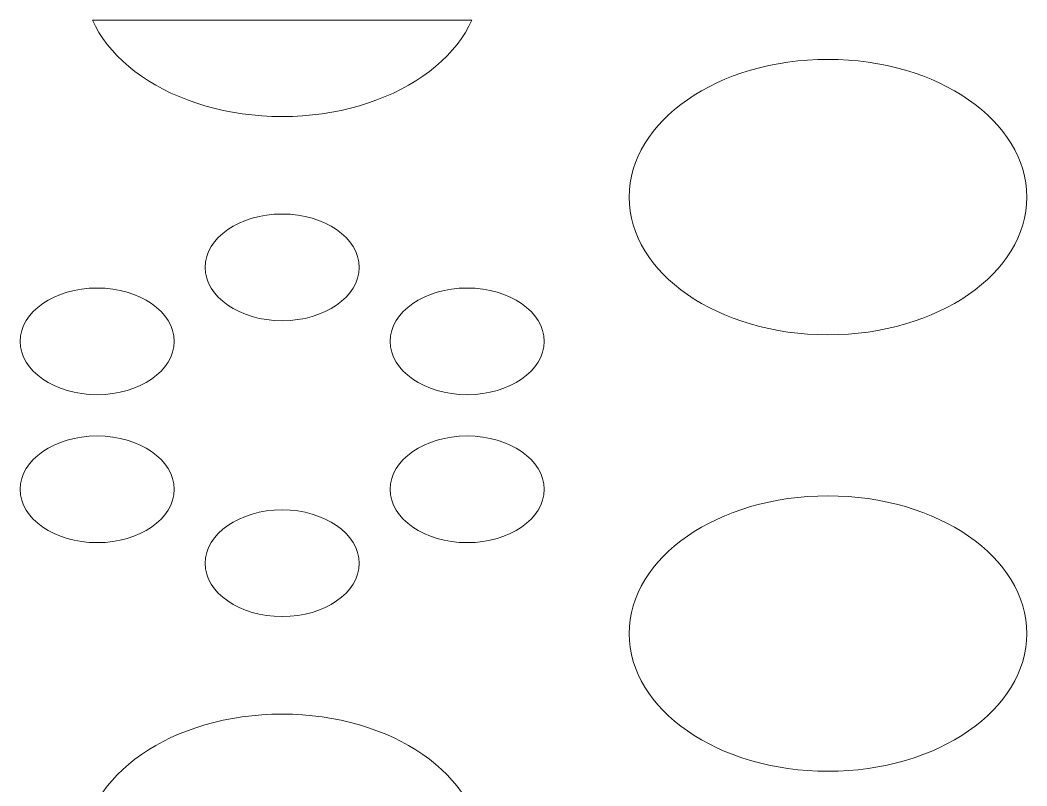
# Model space of a CAD drawing. Header units: millimetres. Extents: x -1200 to 1200, y -590 to 590.
# Drawn here: x 2.7 to 472.4, y 232.9 to 590 of the extents above; entities that cross this region are included whole.
import ezdxf

# ---------------------------------------------------------------- set-up
doc = ezdxf.new("R2010")
doc.units = ezdxf.units.MM
doc.header["$MEASUREMENT"] = 0
doc.layers.add('Layer 1', color=7, linetype='Continuous')

msp = doc.modelspace()

# ---------------------------------------------------------------- linework, layer by layer
at = {"layer": 'Layer 1', "color": 250, "lineweight": 20}
for points, knots in [([(36.4669, 589.9734), (36.4669, 589.9734), (213.5084, 589.9734), (213.5084, 589.9734), (213.5084, 589.9734), (212.1293, 587.1602), (212.1293, 587.1602), (212.1293, 587.1602), (210.4822, 584.249), (210.4822, 584.249), (210.4822, 584.249), (208.6052, 581.3996), (208.6052, 581.3996), (208.6052, 581.3996), (206.5827, 578.638), (206.5827, 578.638), (206.5827, 578.638), (204.338, 575.9385), (204.338, 575.9385), (204.338, 575.9385), (201.9171, 573.3369), (201.9171, 573.3369), (201.9171, 573.3369), (199.3352, 570.8127), (199.3352, 570.8127), (199.3352, 570.8127), (196.5849, 568.3918), (196.5849, 568.3918), (196.5849, 568.3918), (193.6583, 566.0587), (193.6583, 566.0587), (193.6583, 566.0587), (190.5862, 563.8288), (190.5862, 563.8288), (190.5862, 563.8288), (187.3609, 561.6918), (187.3609, 561.6918), (187.3609, 561.6918), (183.9823, 559.6788), (183.9823, 559.6788), (183.9823, 559.6788), (180.4888, 557.7637), (180.4888, 557.7637), (180.4888, 557.7637), (176.8497, 555.9778), (176.8497, 555.9778), (176.8497, 555.9778), (173.0805, 554.3053), (173.0805, 554.3053), (173.0805, 554.3053), (169.204, 552.7619), (169.204, 552.7619), (169.204, 552.7619), (165.1895, 551.3373), (165.1895, 551.3373), (165.1895, 551.3373), (161.0908, 550.0623), (161.0908, 550.0623), (161.0908, 550.0623), (156.8848, 548.9061), (156.8848, 548.9061), (156.8848, 548.9061), (152.5869, 547.8995), (152.5869, 547.8995), (152.5869, 547.8995), (148.1818, 547.0323), (148.1818, 547.0323), (148.1818, 547.0323), (143.6923, 546.3148), (143.6923, 546.3148), (143.6923, 546.3148), (139.1339, 545.747), (139.1339, 545.747), (139.1339, 545.747), (134.4836, 545.3341), (134.4836, 545.3341), (134.4836, 545.3341), (129.7643, 545.0863), (129.7643, 545.0863), (129.7643, 545.0863), (124.9838, 545.0037), (124.9838, 545.0037), (124.9838, 545.0037), (120.1956, 545.0863), (120.1956, 545.0863), (120.1956, 545.0863), (115.4917, 545.3341), (115.4917, 545.3341), (115.4917, 545.3341), (110.8413, 545.747), (110.8413, 545.747), (110.8413, 545.747), (106.2676, 546.3148), (106.2676, 546.3148), (106.2676, 546.3148), (101.7935, 547.0323), (101.7935, 547.0323), (101.7935, 547.0323), (97.396, 547.8995), (97.396, 547.8995), (97.396, 547.8995), (93.0981, 548.9061), (93.0981, 548.9061), (93.0981, 548.9061), (88.8845, 550.0623), (88.8845, 550.0623), (88.8845, 550.0623), (84.7781, 551.3373), (84.7781, 551.3373), (84.7781, 551.3373), (80.7637, 552.7619), (80.7637, 552.7619), (80.7637, 552.7619), (76.9024, 554.3053), (76.9024, 554.3053), (76.9024, 554.3053), (73.1178, 555.9778), (73.1178, 555.9778), (73.1178, 555.9778), (69.4864, 557.7637), (69.4864, 557.7637), (69.4864, 557.7637), (65.9853, 559.6788), (65.9853, 559.6788), (65.9853, 559.6788), (62.6068, 561.6918), (62.6068, 561.6918), (62.6068, 561.6918), (59.3891, 563.8288), (59.3891, 563.8288), (59.3891, 563.8288), (56.3093, 566.0587), (56.3093, 566.0587), (56.3093, 566.0587), (53.3904, 568.3918), (53.3904, 568.3918), (53.3904, 568.3918), (50.64, 570.8127), (50.64, 570.8127), (50.64, 570.8127), (48.0506, 573.3369), (48.0506, 573.3369), (48.0506, 573.3369), (45.6296, 575.9385), (45.6296, 575.9385), (45.6296, 575.9385), (43.4002, 578.638), (43.4002, 578.638), (43.4002, 578.638), (41.3547, 581.3996), (41.3547, 581.3996), (41.3547, 581.3996), (39.5007, 584.249), (39.5007, 584.249), (39.5007, 584.249), (37.8306, 587.1602), (37.8306, 587.1602), (37.8306, 587.1602), (36.4669, 589.9734), (36.4669, 589.9734)], [0, 0, 0, 0, 0.01886792, 0.01886792, 0.01886792, 0.03773585, 0.03773585, 0.03773585, 0.05660377, 0.05660377, 0.05660377, 0.0754717, 0.0754717, 0.0754717, 0.09433962, 0.09433962, 0.09433962, 0.11320755, 0.11320755, 0.11320755, 0.13207547, 0.13207547, 0.13207547, 0.1509434, 0.1509434, 0.1509434, 0.16981132, 0.16981132, 0.16981132, 0.18867925, 0.18867925, 0.18867925, 0.20754717, 0.20754717, 0.20754717, 0.22641509, 0.22641509, 0.22641509, 0.24528302, 0.24528302, 0.24528302, 0.26415094, 0.26415094, 0.26415094, 0.28301887, 0.28301887, 0.28301887, 0.30188679, 0.30188679, 0.30188679, 0.32075472, 0.32075472, 0.32075472, 0.33962264, 0.33962264, 0.33962264, 0.35849057, 0.35849057, 0.35849057, 0.37735849, 0.37735849, 0.37735849, 0.39622642, 0.39622642, 0.39622642, 0.41509434, 0.41509434, 0.41509434, 0.43396226, 0.43396226, 0.43396226, 0.45283019, 0.45283019, 0.45283019, 0.47169811, 0.47169811, 0.47169811, 0.49056604, 0.49056604, 0.49056604, 0.50943396, 0.50943396, 0.50943396, 0.52830189, 0.52830189, 0.52830189, 0.54716981, 0.54716981, 0.54716981, 0.56603774, 0.56603774, 0.56603774, 0.58490566, 0.58490566, 0.58490566, 0.60377358, 0.60377358, 0.60377358, 0.62264151, 0.62264151, 0.62264151, 0.64150943, 0.64150943, 0.64150943, 0.66037736, 0.66037736, 0.66037736, 0.67924528, 0.67924528, 0.67924528, 0.69811321, 0.69811321, 0.69811321, 0.71698113, 0.71698113, 0.71698113, 0.73584906, 0.73584906, 0.73584906, 0.75471698, 0.75471698, 0.75471698, 0.77358491, 0.77358491, 0.77358491, 0.79245283, 0.79245283, 0.79245283, 0.81132075, 0.81132075, 0.81132075, 0.83018868, 0.83018868, 0.83018868, 0.8490566, 0.8490566, 0.8490566, 0.86792453, 0.86792453, 0.86792453, 0.88679245, 0.88679245, 0.88679245, 0.90566038, 0.90566038, 0.90566038, 0.9245283, 0.9245283, 0.9245283, 0.94339623, 0.94339623, 0.94339623, 0.96226415, 0.96226415, 0.96226415, 0.98113208, 0.98113208, 0.98113208, 1, 1, 1, 1]), ([(286.8485, 507.4567), (286.8485, 507.4567), (286.9788, 510.7758), (286.9788, 510.7758), (286.9788, 510.7758), (287.3236, 514.0328), (287.3236, 514.0328), (287.3236, 514.0328), (287.9134, 517.2539), (287.9134, 517.2539), (287.9134, 517.2539), (288.7331, 520.4077), (288.7331, 520.4077), (288.7331, 520.4077), (289.775, 523.5203), (289.775, 523.5203), (289.775, 523.5203), (291.0162, 526.5605), (291.0162, 526.5605), (291.0162, 526.5605), (292.4795, 529.5441), (292.4795, 529.5441), (292.4795, 529.5441), (294.1342, 532.4554), (294.1342, 532.4554), (294.1342, 532.4554), (295.996, 535.2943), (295.996, 535.2943), (295.996, 535.2943), (298.0491, 538.0663), (298.0491, 538.0663), (298.0491, 538.0663), (300.2785, 540.7555), (300.2785, 540.7555), (300.2785, 540.7555), (302.6841, 543.3623), (302.6841, 543.3623), (302.6841, 543.3623), (305.2812, 545.8864), (305.2812, 545.8864), (305.2812, 545.8864), (308.0392, 548.3124), (308.0392, 548.3124), (308.0392, 548.3124), (310.9581, 550.6456), (310.9581, 550.6456), (310.9581, 550.6456), (314.0226, 552.8755), (314.0226, 552.8755), (314.0226, 552.8755), (317.2403, 555.0021), (317.2403, 555.0021), (317.2403, 555.0021), (320.6189, 557.0204), (320.6189, 557.0204), (320.6189, 557.0204), (324.1353, 558.9303), (324.1353, 558.9303), (324.1353, 558.9303), (327.7667, 560.7266), (327.7667, 560.7266), (327.7667, 560.7266), (331.536, 562.3938), (331.536, 562.3938), (331.536, 562.3938), (335.4202, 563.9372), (335.4202, 563.9372), (335.4202, 563.9372), (339.4116, 565.3567), (339.4116, 565.3567), (339.4116, 565.3567), (343.5257, 566.642), (343.5257, 566.642), (343.5257, 566.642), (347.7164, 567.7828), (347.7164, 567.7828), (347.7164, 567.7828), (352.0296, 568.8048), (352.0296, 568.8048), (352.0296, 568.8048), (356.427, 569.672), (356.427, 569.672), (356.427, 569.672), (360.9165, 570.3843), (360.9165, 570.3843), (360.9165, 570.3843), (365.4902, 570.947), (365.4902, 570.947), (365.4902, 570.947), (370.1099, 571.3496), (370.1099, 571.3496), (370.1099, 571.3496), (374.8521, 571.5974), (374.8521, 571.5974), (374.8521, 571.5974), (379.6174, 571.68), (379.6174, 571.68), (379.6174, 571.68), (384.4133, 571.5974), (384.4133, 571.5974), (384.4133, 571.5974), (389.1249, 571.3496), (389.1249, 571.3496), (389.1249, 571.3496), (393.7675, 570.947), (393.7675, 570.947), (393.7675, 570.947), (398.3335, 570.3843), (398.3335, 570.3843), (398.3335, 570.3843), (402.8306, 569.672), (402.8306, 569.672), (402.8306, 569.672), (407.2052, 568.8048), (407.2052, 568.8048), (407.2052, 568.8048), (411.526, 567.7828), (411.526, 567.7828), (411.526, 567.7828), (415.7243, 566.642), (415.7243, 566.642), (415.7243, 566.642), (419.8384, 565.3567), (419.8384, 565.3567), (419.8384, 565.3567), (423.8299, 563.9372), (423.8299, 563.9372), (423.8299, 563.9372), (427.7294, 562.3938), (427.7294, 562.3938), (427.7294, 562.3938), (431.4833, 560.7266), (431.4833, 560.7266), (431.4833, 560.7266), (435.1224, 558.9303), (435.1224, 558.9303), (435.1224, 558.9303), (438.6312, 557.0204), (438.6312, 557.0204), (438.6312, 557.0204), (441.9944, 555.0021), (441.9944, 555.0021), (441.9944, 555.0021), (445.2275, 552.8755), (445.2275, 552.8755), (445.2275, 552.8755), (448.3073, 550.6456), (448.3073, 550.6456), (448.3073, 550.6456), (451.2184, 548.3124), (451.2184, 548.3124), (451.2184, 548.3124), (453.9764, 545.8864), (453.9764, 545.8864), (453.9764, 545.8864), (456.566, 543.3623), (456.566, 543.3623), (456.566, 543.3623), (458.9716, 540.7555), (458.9716, 540.7555), (458.9716, 540.7555), (461.201, 538.0663), (461.201, 538.0663), (461.201, 538.0663), (463.2541, 535.2943), (463.2541, 535.2943), (463.2541, 535.2943), (465.1234, 532.4554), (465.1234, 532.4554), (465.1234, 532.4554), (466.7782, 529.5441), (466.7782, 529.5441), (466.7782, 529.5441), (468.2338, 526.5605), (468.2338, 526.5605), (468.2338, 526.5605), (469.4826, 523.5203), (469.4826, 523.5203), (469.4826, 523.5203), (470.5246, 520.4077), (470.5246, 520.4077), (470.5246, 520.4077), (471.3366, 517.2539), (471.3366, 517.2539), (471.3366, 517.2539), (471.9112, 514.0328), (471.9112, 514.0328), (471.9112, 514.0328), (472.2866, 510.7758), (472.2866, 510.7758), (472.2866, 510.7758), (472.4092, 507.4567), (472.4092, 507.4567), (472.4092, 507.4567), (472.2866, 504.148), (472.2866, 504.148), (472.2866, 504.148), (471.9112, 500.8858), (471.9112, 500.8858), (471.9112, 500.8858), (471.3366, 497.6699), (471.3366, 497.6699), (471.3366, 497.6699), (470.5246, 494.5057), (470.5246, 494.5057), (470.5246, 494.5057), (469.4826, 491.4035), (469.4826, 491.4035), (469.4826, 491.4035), (468.2338, 488.3632), (468.2338, 488.3632), (468.2338, 488.3632), (466.7782, 485.3797), (466.7782, 485.3797), (466.7782, 485.3797), (465.1234, 482.4684), (465.1234, 482.4684), (465.1234, 482.4684), (463.2541, 479.6242), (463.2541, 479.6242), (463.2541, 479.6242), (461.201, 476.8523), (461.201, 476.8523), (461.201, 476.8523), (458.9716, 474.1631), (458.9716, 474.1631), (458.9716, 474.1631), (456.566, 471.5615), (456.566, 471.5615), (456.566, 471.5615), (453.9764, 469.0374), (453.9764, 469.0374), (453.9764, 469.0374), (451.2184, 466.6165), (451.2184, 466.6165), (451.2184, 466.6165), (448.3073, 464.2782), (448.3073, 464.2782), (448.3073, 464.2782), (445.2275, 462.0483), (445.2275, 462.0483), (445.2275, 462.0483), (441.9944, 459.9216), (441.9944, 459.9216), (441.9944, 459.9216), (438.6312, 457.893), (438.6312, 457.893), (438.6312, 457.893), (435.1224, 455.9883), (435.1224, 455.9883), (435.1224, 455.9883), (431.4833, 454.1972), (431.4833, 454.1972), (431.4833, 454.1972), (427.7294, 452.5248), (427.7294, 452.5248), (427.7294, 452.5248), (423.8299, 450.9762), (423.8299, 450.9762), (423.8299, 450.9762), (419.8384, 449.5567), (419.8384, 449.5567), (419.8384, 449.5567), (415.7243, 448.2766), (415.7243, 448.2766), (415.7243, 448.2766), (411.526, 447.1306), (411.526, 447.1306), (411.526, 447.1306), (407.2052, 446.1189), (407.2052, 446.1189), (407.2052, 446.1189), (402.8306, 445.2569), (402.8306, 445.2569), (402.8306, 445.2569), (398.3335, 444.5394), (398.3335, 444.5394), (398.3335, 444.5394), (393.7675, 443.9768), (393.7675, 443.9768), (393.7675, 443.9768), (389.1249, 443.5638), (389.1249, 443.5638), (389.1249, 443.5638), (384.4133, 443.3161), (384.4133, 443.3161), (384.4133, 443.3161), (379.6174, 443.2335), (379.6174, 443.2335), (379.6174, 443.2335), (374.8521, 443.3161), (374.8521, 443.3161), (374.8521, 443.3161), (370.1099, 443.5638), (370.1099, 443.5638), (370.1099, 443.5638), (365.4902, 443.9768), (365.4902, 443.9768), (365.4902, 443.9768), (360.9165, 444.5394), (360.9165, 444.5394), (360.9165, 444.5394), (356.427, 445.2569), (356.427, 445.2569), (356.427, 445.2569), (352.0296, 446.1189), (352.0296, 446.1189), (352.0296, 446.1189), (347.7164, 447.1306), (347.7164, 447.1306), (347.7164, 447.1306), (343.5257, 448.2766), (343.5257, 448.2766), (343.5257, 448.2766), (339.4116, 449.5567), (339.4116, 449.5567), (339.4116, 449.5567), (335.4202, 450.9762), (335.4202, 450.9762), (335.4202, 450.9762), (331.536, 452.5248), (331.536, 452.5248), (331.536, 452.5248), (327.7667, 454.1972), (327.7667, 454.1972), (327.7667, 454.1972), (324.1353, 455.9883), (324.1353, 455.9883), (324.1353, 455.9883), (320.6189, 457.893), (320.6189, 457.893), (320.6189, 457.893), (317.2403, 459.9216), (317.2403, 459.9216), (317.2403, 459.9216), (314.0226, 462.0483), (314.0226, 462.0483), (314.0226, 462.0483), (310.9581, 464.2782), (310.9581, 464.2782), (310.9581, 464.2782), (308.0392, 466.6165), (308.0392, 466.6165), (308.0392, 466.6165), (305.2812, 469.0374), (305.2812, 469.0374), (305.2812, 469.0374), (302.6841, 471.5615), (302.6841, 471.5615), (302.6841, 471.5615), (300.2785, 474.1631), (300.2785, 474.1631), (300.2785, 474.1631), (298.0491, 476.8523), (298.0491, 476.8523), (298.0491, 476.8523), (295.996, 479.6242), (295.996, 479.6242), (295.996, 479.6242), (294.1342, 482.4684), (294.1342, 482.4684), (294.1342, 482.4684), (292.4795, 485.3797), (292.4795, 485.3797), (292.4795, 485.3797), (291.0162, 488.3581), (291.0162, 488.3581), (291.0162, 488.3581), (289.775, 491.4035), (289.775, 491.4035), (289.775, 491.4035), (288.7331, 494.5057), (288.7331, 494.5057), (288.7331, 494.5057), (287.9134, 497.6699), (287.9134, 497.6699), (287.9134, 497.6699), (287.3236, 500.8858), (287.3236, 500.8858), (287.3236, 500.8858), (286.9788, 504.148), (286.9788, 504.148), (286.9788, 504.148), (286.8485, 507.4567), (286.8485, 507.4567)], [0, 0, 0, 0, 0.0078125, 0.0078125, 0.0078125, 0.015625, 0.015625, 0.015625, 0.0234375, 0.0234375, 0.0234375, 0.03125, 0.03125, 0.03125, 0.0390625, 0.0390625, 0.0390625, 0.046875, 0.046875, 0.046875, 0.0546875, 0.0546875, 0.0546875, 0.0625, 0.0625, 0.0625, 0.0703125, 0.0703125, 0.0703125, 0.078125, 0.078125, 0.078125, 0.0859375, 0.0859375, 0.0859375, 0.09375, 0.09375, 0.09375, 0.1015625, 0.1015625, 0.1015625, 0.109375, 0.109375, 0.109375, 0.1171875, 0.1171875, 0.1171875, 0.125, 0.125, 0.125, 0.1328125, 0.1328125, 0.1328125, 0.140625, 0.140625, 0.140625, 0.1484375, 0.1484375, 0.1484375, 0.15625, 0.15625, 0.15625, 0.1640625, 0.1640625, 0.1640625, 0.171875, 0.171875, 0.171875, 0.1796875, 0.1796875, 0.1796875, 0.1875, 0.1875, 0.1875, 0.1953125, 0.1953125, 0.1953125, 0.203125, 0.203125, 0.203125, 0.2109375, 0.2109375, 0.2109375, 0.21875, 0.21875, 0.21875, 0.2265625, 0.2265625, 0.2265625, 0.234375, 0.234375, 0.234375, 0.2421875, 0.2421875, 0.2421875, 0.25, 0.25, 0.25, 0.2578125, 0.2578125, 0.2578125, 0.265625, 0.265625, 0.265625, 0.2734375, 0.2734375, 0.2734375, 0.28125, 0.28125, 0.28125, 0.2890625, 0.2890625, 0.2890625, 0.296875, 0.296875, 0.296875, 0.3046875, 0.3046875, 0.3046875, 0.3125, 0.3125, 0.3125, 0.3203125, 0.3203125, 0.3203125, 0.328125, 0.328125, 0.328125, 0.3359375, 0.3359375, 0.3359375, 0.34375, 0.34375, 0.34375, 0.3515625, 0.3515625, 0.3515625, 0.359375, 0.359375, 0.359375, 0.3671875, 0.3671875, 0.3671875, 0.375, 0.375, 0.375, 0.3828125, 0.3828125, 0.3828125, 0.390625, 0.390625, 0.390625, 0.3984375, 0.3984375, 0.3984375, 0.40625, 0.40625, 0.40625, 0.4140625, 0.4140625, 0.4140625, 0.421875, 0.421875, 0.421875, 0.4296875, 0.4296875, 0.4296875, 0.4375, 0.4375, 0.4375, 0.4453125, 0.4453125, 0.4453125, 0.453125, 0.453125, 0.453125, 0.4609375, 0.4609375, 0.4609375, 0.46875, 0.46875, 0.46875, 0.4765625, 0.4765625, 0.4765625, 0.484375, 0.484375, 0.484375, 0.4921875, 0.4921875, 0.4921875, 0.5, 0.5, 0.5, 0.5078125, 0.5078125, 0.5078125, 0.515625, 0.515625, 0.515625, 0.5234375, 0.5234375, 0.5234375, 0.53125, 0.53125, 0.53125, 0.5390625, 0.5390625, 0.5390625, 0.546875, 0.546875, 0.546875, 0.5546875, 0.5546875, 0.5546875, 0.5625, 0.5625, 0.5625, 0.5703125, 0.5703125, 0.5703125, 0.578125, 0.578125, 0.578125, 0.5859375, 0.5859375, 0.5859375, 0.59375, 0.59375, 0.59375, 0.6015625, 0.6015625, 0.6015625, 0.609375, 0.609375, 0.609375, 0.6171875, 0.6171875, 0.6171875, 0.625, 0.625, 0.625, 0.6328125, 0.6328125, 0.6328125, 0.640625, 0.640625, 0.640625, 0.6484375, 0.6484375, 0.6484375, 0.65625, 0.65625, 0.65625, 0.6640625, 0.6640625, 0.6640625, 0.671875, 0.671875, 0.671875, 0.6796875, 0.6796875, 0.6796875, 0.6875, 0.6875, 0.6875, 0.6953125, 0.6953125, 0.6953125, 0.703125, 0.703125, 0.703125, 0.7109375, 0.7109375, 0.7109375, 0.71875, 0.71875, 0.71875, 0.7265625, 0.7265625, 0.7265625, 0.734375, 0.734375, 0.734375, 0.7421875, 0.7421875, 0.7421875, 0.75, 0.75, 0.75, 0.7578125, 0.7578125, 0.7578125, 0.765625, 0.765625, 0.765625, 0.7734375, 0.7734375, 0.7734375, 0.78125, 0.78125, 0.78125, 0.7890625, 0.7890625, 0.7890625, 0.796875, 0.796875, 0.796875, 0.8046875, 0.8046875, 0.8046875, 0.8125, 0.8125, 0.8125, 0.8203125, 0.8203125, 0.8203125, 0.828125, 0.828125, 0.828125, 0.8359375, 0.8359375, 0.8359375, 0.84375, 0.84375, 0.84375, 0.8515625, 0.8515625, 0.8515625, 0.859375, 0.859375, 0.859375, 0.8671875, 0.8671875, 0.8671875, 0.875, 0.875, 0.875, 0.8828125, 0.8828125, 0.8828125, 0.890625, 0.890625, 0.890625, 0.8984375, 0.8984375, 0.8984375, 0.90625, 0.90625, 0.90625, 0.9140625, 0.9140625, 0.9140625, 0.921875, 0.921875, 0.921875, 0.9296875, 0.9296875, 0.9296875, 0.9375, 0.9375, 0.9375, 0.9453125, 0.9453125, 0.9453125, 0.953125, 0.953125, 0.953125, 0.9609375, 0.9609375, 0.9609375, 0.96875, 0.96875, 0.96875, 0.9765625, 0.9765625, 0.9765625, 0.984375, 0.984375, 0.984375, 0.9921875, 0.9921875, 0.9921875, 1, 1, 1, 1]), ([(89.053, 474.6741), (89.053, 488.4148), (105.1338, 499.554), (124.9838, 499.554), (144.8262, 499.554), (160.9222, 488.4148), (160.9222, 474.6741), (160.9222, 460.9385), (144.8262, 449.7889), (124.9838, 449.7889), (105.1338, 449.7889), (89.053, 460.9385), (89.053, 474.6741)], [0, 0, 0, 0, 0.25, 0.25, 0.25, 0.5, 0.5, 0.5, 0.75, 0.75, 0.75, 1, 1, 1, 1]), ([(2.7425, 440.1777), (2.7425, 453.9132), (18.8387, 465.0576), (38.6809, 465.0576), (58.5157, 465.0576), (74.6117, 453.9132), (74.6117, 440.1777), (74.6117, 426.4421), (58.5157, 415.2977), (38.6809, 415.2977), (18.8387, 415.2977), (2.7425, 426.4421), (2.7425, 440.1777)], [0, 0, 0, 0, 0.25, 0.25, 0.25, 0.5, 0.5, 0.5, 0.75, 0.75, 0.75, 1, 1, 1, 1]), ([(175.3559, 440.1777), (175.3559, 453.9132), (191.4443, 465.0576), (211.2943, 465.0576), (231.1367, 465.0576), (247.2327, 453.9132), (247.2327, 440.1777), (247.2327, 426.4421), (231.1367, 415.2977), (211.2943, 415.2977), (191.4443, 415.2977), (175.3559, 426.4421), (175.3559, 440.1777)], [0, 0, 0, 0, 0.25, 0.25, 0.25, 0.5, 0.5, 0.5, 0.75, 0.75, 0.75, 1, 1, 1, 1]), ([(2.7425, 371.1798), (2.7425, 384.9257), (18.8387, 396.0649), (38.6809, 396.0649), (58.5157, 396.0649), (74.6117, 384.9257), (74.6117, 371.1798), (74.6117, 357.4545), (58.5157, 346.3102), (38.6809, 346.3102), (18.8387, 346.3102), (2.7425, 357.4545), (2.7425, 371.1798)], [0, 0, 0, 0, 0.25, 0.25, 0.25, 0.5, 0.5, 0.5, 0.75, 0.75, 0.75, 1, 1, 1, 1]), ([(175.3559, 371.1798), (175.3559, 384.9257), (191.4443, 396.0649), (211.2943, 396.0649), (231.1367, 396.0649), (247.2327, 384.9257), (247.2327, 371.1798), (247.2327, 357.4545), (231.1367, 346.3102), (211.2943, 346.3102), (191.4443, 346.3102), (175.3559, 357.4545), (175.3559, 371.1798)], [0, 0, 0, 0, 0.25, 0.25, 0.25, 0.5, 0.5, 0.5, 0.75, 0.75, 0.75, 1, 1, 1, 1]), ([(286.8485, 303.9059), (286.8485, 303.9059), (286.9788, 307.2147), (286.9788, 307.2147), (286.9788, 307.2147), (287.3236, 310.4821), (287.3236, 310.4821), (287.3236, 310.4821), (287.9134, 313.6979), (287.9134, 313.6979), (287.9134, 313.6979), (288.7331, 316.862), (288.7331, 316.862), (288.7331, 316.862), (289.775, 319.9643), (289.775, 319.9643), (289.775, 319.9643), (291.0162, 323.0098), (291.0162, 323.0098), (291.0162, 323.0098), (292.4795, 325.983), (292.4795, 325.983), (292.4795, 325.983), (294.1342, 328.8994), (294.1342, 328.8994), (294.1342, 328.8994), (295.996, 331.7435), (295.996, 331.7435), (295.996, 331.7435), (298.0491, 334.5103), (298.0491, 334.5103), (298.0491, 334.5103), (300.2785, 337.2048), (300.2785, 337.2048), (300.2785, 337.2048), (302.6841, 339.8063), (302.6841, 339.8063), (302.6841, 339.8063), (305.2812, 342.3253), (305.2812, 342.3253), (305.2812, 342.3253), (308.0392, 344.7513), (308.0392, 344.7513), (308.0392, 344.7513), (310.9581, 347.0897), (310.9581, 347.0897), (310.9581, 347.0897), (314.0226, 349.3195), (314.0226, 349.3195), (314.0226, 349.3195), (317.2403, 351.4514), (317.2403, 351.4514), (317.2403, 351.4514), (320.6189, 353.4747), (320.6189, 353.4747), (320.6189, 353.4747), (324.1353, 355.3743), (324.1353, 355.3743), (324.1353, 355.3743), (327.7667, 357.1655), (327.7667, 357.1655), (327.7667, 357.1655), (331.536, 358.8327), (331.536, 358.8327), (331.536, 358.8327), (335.4202, 360.3916), (335.4202, 360.3916), (335.4202, 360.3916), (339.4116, 361.8007), (339.4116, 361.8007), (339.4116, 361.8007), (343.5257, 363.0912), (343.5257, 363.0912), (343.5257, 363.0912), (347.7164, 364.2371), (347.7164, 364.2371), (347.7164, 364.2371), (352.0296, 365.2489), (352.0296, 365.2489), (352.0296, 365.2489), (356.427, 366.1109), (356.427, 366.1109), (356.427, 366.1109), (360.9165, 366.8232), (360.9165, 366.8232), (360.9165, 366.8232), (365.4902, 367.3962), (365.4902, 367.3962), (365.4902, 367.3962), (370.1099, 367.804), (370.1099, 367.804), (370.1099, 367.804), (374.8521, 368.0518), (374.8521, 368.0518), (374.8521, 368.0518), (379.6174, 368.1343), (379.6174, 368.1343), (379.6174, 368.1343), (384.4133, 368.0518), (384.4133, 368.0518), (384.4133, 368.0518), (389.1249, 367.804), (389.1249, 367.804), (389.1249, 367.804), (393.7675, 367.3962), (393.7675, 367.3962), (393.7675, 367.3962), (398.3335, 366.8232), (398.3335, 366.8232), (398.3335, 366.8232), (402.8306, 366.1109), (402.8306, 366.1109), (402.8306, 366.1109), (407.2052, 365.2489), (407.2052, 365.2489), (407.2052, 365.2489), (411.526, 364.2371), (411.526, 364.2371), (411.526, 364.2371), (415.7243, 363.0912), (415.7243, 363.0912), (415.7243, 363.0912), (419.8384, 361.8007), (419.8384, 361.8007), (419.8384, 361.8007), (423.8299, 360.3916), (423.8299, 360.3916), (423.8299, 360.3916), (427.7294, 358.8327), (427.7294, 358.8327), (427.7294, 358.8327), (431.4833, 357.1655), (431.4833, 357.1655), (431.4833, 357.1655), (435.1224, 355.3743), (435.1224, 355.3743), (435.1224, 355.3743), (438.6312, 353.4747), (438.6312, 353.4747), (438.6312, 353.4747), (441.9944, 351.4514), (441.9944, 351.4514), (441.9944, 351.4514), (445.2275, 349.3195), (445.2275, 349.3195), (445.2275, 349.3195), (448.3073, 347.0793), (448.3073, 347.0793), (448.3073, 347.0793), (451.2184, 344.7513), (451.2184, 344.7513), (451.2184, 344.7513), (453.9764, 342.3253), (453.9764, 342.3253), (453.9764, 342.3253), (456.566, 339.8063), (456.566, 339.8063), (456.566, 339.8063), (458.9716, 337.2048), (458.9716, 337.2048), (458.9716, 337.2048), (461.201, 334.5103), (461.201, 334.5103), (461.201, 334.5103), (463.2541, 331.7435), (463.2541, 331.7435), (463.2541, 331.7435), (465.1234, 328.8994), (465.1234, 328.8994), (465.1234, 328.8994), (466.7782, 325.983), (466.7782, 325.983), (466.7782, 325.983), (468.2338, 323.0098), (468.2338, 323.0098), (468.2338, 323.0098), (469.4826, 319.9643), (469.4826, 319.9643), (469.4826, 319.9643), (470.5246, 316.862), (470.5246, 316.862), (470.5246, 316.862), (471.3366, 313.6979), (471.3366, 313.6979), (471.3366, 313.6979), (471.9112, 310.4821), (471.9112, 310.4821), (471.9112, 310.4821), (472.2866, 307.2147), (472.2866, 307.2147), (472.2866, 307.2147), (472.4092, 303.9059), (472.4092, 303.9059), (472.4092, 303.9059), (472.2866, 300.5921), (472.2866, 300.5921), (472.2866, 300.5921), (471.9112, 297.3349), (471.9112, 297.3349), (471.9112, 297.3349), (471.3366, 294.114), (471.3366, 294.114), (471.3366, 294.114), (470.5246, 290.955), (470.5246, 290.955), (470.5246, 290.955), (469.4826, 287.8475), (469.4826, 287.8475), (469.4826, 287.8475), (468.2338, 284.8072), (468.2338, 284.8072), (468.2338, 284.8072), (466.7782, 281.834), (466.7782, 281.834), (466.7782, 281.834), (465.1234, 278.9124), (465.1234, 278.9124), (465.1234, 278.9124), (463.2541, 276.0734), (463.2541, 276.0734), (463.2541, 276.0734), (461.201, 273.3016), (461.201, 273.3016), (461.201, 273.3016), (458.9716, 270.6122), (458.9716, 270.6122), (458.9716, 270.6122), (456.566, 268.0056), (456.566, 268.0056), (456.566, 268.0056), (453.9764, 265.4918), (453.9764, 265.4918), (453.9764, 265.4918), (451.2184, 263.0554), (451.2184, 263.0554), (451.2184, 263.0554), (448.3073, 260.7274), (448.3073, 260.7274), (448.3073, 260.7274), (445.2275, 258.4975), (445.2275, 258.4975), (445.2275, 258.4975), (441.9944, 256.3554), (441.9944, 256.3554), (441.9944, 256.3554), (438.6312, 254.3474), (438.6312, 254.3474), (438.6312, 254.3474), (435.1224, 252.4375), (435.1224, 252.4375), (435.1224, 252.4375), (431.4833, 250.6412), (431.4833, 250.6412), (431.4833, 250.6412), (427.7294, 248.9739), (427.7294, 248.9739), (427.7294, 248.9739), (423.8299, 247.4305), (423.8299, 247.4305), (423.8299, 247.4305), (419.8384, 246.011), (419.8384, 246.011), (419.8384, 246.011), (415.7243, 244.7258), (415.7243, 244.7258), (415.7243, 244.7258), (411.526, 243.5746), (411.526, 243.5746), (411.526, 243.5746), (407.2052, 242.5681), (407.2052, 242.5681), (407.2052, 242.5681), (402.8306, 241.6958), (402.8306, 241.6958), (402.8306, 241.6958), (398.3335, 240.9835), (398.3335, 240.9835), (398.3335, 240.9835), (393.7675, 240.426), (393.7675, 240.426), (393.7675, 240.426), (389.1249, 240.013), (389.1249, 240.013), (389.1249, 240.013), (384.4133, 239.7653), (384.4133, 239.7653), (384.4133, 239.7653), (379.6174, 239.6827), (379.6174, 239.6827), (379.6174, 239.6827), (374.8521, 239.7653), (374.8521, 239.7653), (374.8521, 239.7653), (370.1099, 240.013), (370.1099, 240.013), (370.1099, 240.013), (365.4902, 240.426), (365.4902, 240.426), (365.4902, 240.426), (360.9165, 240.9835), (360.9165, 240.9835), (360.9165, 240.9835), (356.427, 241.6958), (356.427, 241.6958), (356.427, 241.6958), (352.0296, 242.5681), (352.0296, 242.5681), (352.0296, 242.5681), (347.7164, 243.5746), (347.7164, 243.5746), (347.7164, 243.5746), (343.5257, 244.7258), (343.5257, 244.7258), (343.5257, 244.7258), (339.4116, 246.011), (339.4116, 246.011), (339.4116, 246.011), (335.4202, 247.4305), (335.4202, 247.4305), (335.4202, 247.4305), (331.536, 248.9739), (331.536, 248.9739), (331.536, 248.9739), (327.7667, 250.6412), (327.7667, 250.6412), (327.7667, 250.6412), (324.1353, 252.4375), (324.1353, 252.4375), (324.1353, 252.4375), (320.6189, 254.3474), (320.6189, 254.3474), (320.6189, 254.3474), (317.2403, 256.3554), (317.2403, 256.3554), (317.2403, 256.3554), (314.0226, 258.4975), (314.0226, 258.4975), (314.0226, 258.4975), (310.9581, 260.7274), (310.9581, 260.7274), (310.9581, 260.7274), (308.0392, 263.0554), (308.0392, 263.0554), (308.0392, 263.0554), (305.2812, 265.4918), (305.2812, 265.4918), (305.2812, 265.4918), (302.6841, 268.0056), (302.6841, 268.0056), (302.6841, 268.0056), (300.2785, 270.6122), (300.2785, 270.6122), (300.2785, 270.6122), (298.0491, 273.3016), (298.0491, 273.3016), (298.0491, 273.3016), (295.996, 276.0734), (295.996, 276.0734), (295.996, 276.0734), (294.1342, 278.9124), (294.1342, 278.9124), (294.1342, 278.9124), (292.4795, 281.834), (292.4795, 281.834), (292.4795, 281.834), (291.0162, 284.8072), (291.0162, 284.8072), (291.0162, 284.8072), (289.775, 287.8475), (289.775, 287.8475), (289.775, 287.8475), (288.7331, 290.955), (288.7331, 290.955), (288.7331, 290.955), (287.9134, 294.114), (287.9134, 294.114), (287.9134, 294.114), (287.3236, 297.3349), (287.3236, 297.3349), (287.3236, 297.3349), (286.9788, 300.5921), (286.9788, 300.5921), (286.9788, 300.5921), (286.8485, 303.9059), (286.8485, 303.9059)], [0, 0, 0, 0, 0.0078125, 0.0078125, 0.0078125, 0.015625, 0.015625, 0.015625, 0.0234375, 0.0234375, 0.0234375, 0.03125, 0.03125, 0.03125, 0.0390625, 0.0390625, 0.0390625, 0.046875, 0.046875, 0.046875, 0.0546875, 0.0546875, 0.0546875, 0.0625, 0.0625, 0.0625, 0.0703125, 0.0703125, 0.0703125, 0.078125, 0.078125, 0.078125, 0.0859375, 0.0859375, 0.0859375, 0.09375, 0.09375, 0.09375, 0.1015625, 0.1015625, 0.1015625, 0.109375, 0.109375, 0.109375, 0.1171875, 0.1171875, 0.1171875, 0.125, 0.125, 0.125, 0.1328125, 0.1328125, 0.1328125, 0.140625, 0.140625, 0.140625, 0.1484375, 0.1484375, 0.1484375, 0.15625, 0.15625, 0.15625, 0.1640625, 0.1640625, 0.1640625, 0.171875, 0.171875, 0.171875, 0.1796875, 0.1796875, 0.1796875, 0.1875, 0.1875, 0.1875, 0.1953125, 0.1953125, 0.1953125, 0.203125, 0.203125, 0.203125, 0.2109375, 0.2109375, 0.2109375, 0.21875, 0.21875, 0.21875, 0.2265625, 0.2265625, 0.2265625, 0.234375, 0.234375, 0.234375, 0.2421875, 0.2421875, 0.2421875, 0.25, 0.25, 0.25, 0.2578125, 0.2578125, 0.2578125, 0.265625, 0.265625, 0.265625, 0.2734375, 0.2734375, 0.2734375, 0.28125, 0.28125, 0.28125, 0.2890625, 0.2890625, 0.2890625, 0.296875, 0.296875, 0.296875, 0.3046875, 0.3046875, 0.3046875, 0.3125, 0.3125, 0.3125, 0.3203125, 0.3203125, 0.3203125, 0.328125, 0.328125, 0.328125, 0.3359375, 0.3359375, 0.3359375, 0.34375, 0.34375, 0.34375, 0.3515625, 0.3515625, 0.3515625, 0.359375, 0.359375, 0.359375, 0.3671875, 0.3671875, 0.3671875, 0.375, 0.375, 0.375, 0.3828125, 0.3828125, 0.3828125, 0.390625, 0.390625, 0.390625, 0.3984375, 0.3984375, 0.3984375, 0.40625, 0.40625, 0.40625, 0.4140625, 0.4140625, 0.4140625, 0.421875, 0.421875, 0.421875, 0.4296875, 0.4296875, 0.4296875, 0.4375, 0.4375, 0.4375, 0.4453125, 0.4453125, 0.4453125, 0.453125, 0.453125, 0.453125, 0.4609375, 0.4609375, 0.4609375, 0.46875, 0.46875, 0.46875, 0.4765625, 0.4765625, 0.4765625, 0.484375, 0.484375, 0.484375, 0.4921875, 0.4921875, 0.4921875, 0.5, 0.5, 0.5, 0.5078125, 0.5078125, 0.5078125, 0.515625, 0.515625, 0.515625, 0.5234375, 0.5234375, 0.5234375, 0.53125, 0.53125, 0.53125, 0.5390625, 0.5390625, 0.5390625, 0.546875, 0.546875, 0.546875, 0.5546875, 0.5546875, 0.5546875, 0.5625, 0.5625, 0.5625, 0.5703125, 0.5703125, 0.5703125, 0.578125, 0.578125, 0.578125, 0.5859375, 0.5859375, 0.5859375, 0.59375, 0.59375, 0.59375, 0.6015625, 0.6015625, 0.6015625, 0.609375, 0.609375, 0.609375, 0.6171875, 0.6171875, 0.6171875, 0.625, 0.625, 0.625, 0.6328125, 0.6328125, 0.6328125, 0.640625, 0.640625, 0.640625, 0.6484375, 0.6484375, 0.6484375, 0.65625, 0.65625, 0.65625, 0.6640625, 0.6640625, 0.6640625, 0.671875, 0.671875, 0.671875, 0.6796875, 0.6796875, 0.6796875, 0.6875, 0.6875, 0.6875, 0.6953125, 0.6953125, 0.6953125, 0.703125, 0.703125, 0.703125, 0.7109375, 0.7109375, 0.7109375, 0.71875, 0.71875, 0.71875, 0.7265625, 0.7265625, 0.7265625, 0.734375, 0.734375, 0.734375, 0.7421875, 0.7421875, 0.7421875, 0.75, 0.75, 0.75, 0.7578125, 0.7578125, 0.7578125, 0.765625, 0.765625, 0.765625, 0.7734375, 0.7734375, 0.7734375, 0.78125, 0.78125, 0.78125, 0.7890625, 0.7890625, 0.7890625, 0.796875, 0.796875, 0.796875, 0.8046875, 0.8046875, 0.8046875, 0.8125, 0.8125, 0.8125, 0.8203125, 0.8203125, 0.8203125, 0.828125, 0.828125, 0.828125, 0.8359375, 0.8359375, 0.8359375, 0.84375, 0.84375, 0.84375, 0.8515625, 0.8515625, 0.8515625, 0.859375, 0.859375, 0.859375, 0.8671875, 0.8671875, 0.8671875, 0.875, 0.875, 0.875, 0.8828125, 0.8828125, 0.8828125, 0.890625, 0.890625, 0.890625, 0.8984375, 0.8984375, 0.8984375, 0.90625, 0.90625, 0.90625, 0.9140625, 0.9140625, 0.9140625, 0.921875, 0.921875, 0.921875, 0.9296875, 0.9296875, 0.9296875, 0.9375, 0.9375, 0.9375, 0.9453125, 0.9453125, 0.9453125, 0.953125, 0.953125, 0.953125, 0.9609375, 0.9609375, 0.9609375, 0.96875, 0.96875, 0.96875, 0.9765625, 0.9765625, 0.9765625, 0.984375, 0.984375, 0.984375, 0.9921875, 0.9921875, 0.9921875, 1, 1, 1, 1]), ([(89.053, 336.6937), (89.053, 350.4293), (105.1338, 361.5737), (124.9838, 361.5737), (144.8262, 361.5737), (160.9222, 350.4293), (160.9222, 336.6937), (160.9222, 322.953), (144.8262, 311.8138), (124.9838, 311.8138), (105.1338, 311.8138), (89.053, 322.953), (89.053, 336.6937)], [0, 0, 0, 0, 0.25, 0.25, 0.25, 0.5, 0.5, 0.5, 0.75, 0.75, 0.75, 1, 1, 1, 1]), ([(32.215, 202.1357), (32.215, 202.1357), (32.3376, 205.4444), (32.3376, 205.4444), (32.3376, 205.4444), (32.6823, 208.7066), (32.6823, 208.7066), (32.6823, 208.7066), (33.2799, 211.9173), (33.2799, 211.9173), (33.2799, 211.9173), (34.0996, 215.0815), (34.0996, 215.0815), (34.0996, 215.0815), (35.1338, 218.1889), (35.1338, 218.1889), (35.1338, 218.1889), (36.3826, 221.2344), (36.3826, 221.2344), (36.3826, 221.2344), (37.8306, 224.2127), (37.8306, 224.2127), (37.8306, 224.2127), (39.5007, 227.1188), (39.5007, 227.1188), (39.5007, 227.1188), (41.3547, 229.9681), (41.3547, 229.9681), (41.3547, 229.9681), (43.4002, 232.7401), (43.4002, 232.7401), (43.4002, 232.7401), (45.6296, 235.4242), (45.6296, 235.4242), (45.6296, 235.4242), (48.0506, 238.0309), (48.0506, 238.0309), (48.0506, 238.0309), (50.64, 240.5499), (50.64, 240.5499), (50.64, 240.5499), (53.3904, 242.981), (53.3904, 242.981), (53.3904, 242.981), (56.3093, 245.309), (56.3093, 245.309), (56.3093, 245.309), (59.3891, 247.5389), (59.3891, 247.5389), (59.3891, 247.5389), (62.6068, 249.6759), (62.6068, 249.6759), (62.6068, 249.6759), (65.9853, 251.6942), (65.9853, 251.6942), (65.9853, 251.6942), (69.4864, 253.5989), (69.4864, 253.5989), (69.4864, 253.5989), (73.1178, 255.3952), (73.1178, 255.3952), (73.1178, 255.3952), (76.9024, 257.0728), (76.9024, 257.0728), (76.9024, 257.0728), (80.7637, 258.611), (80.7637, 258.611), (80.7637, 258.611), (84.7781, 260.0202), (84.7781, 260.0202), (84.7781, 260.0202), (88.8845, 261.3158), (88.8845, 261.3158), (88.8845, 261.3158), (93.0981, 262.4618), (93.0981, 262.4618), (93.0981, 262.4618), (97.396, 263.4683), (97.396, 263.4683), (97.396, 263.4683), (101.7935, 264.3355), (101.7935, 264.3355), (101.7935, 264.3355), (106.2676, 265.053), (106.2676, 265.053), (106.2676, 265.053), (110.8413, 265.6157), (110.8413, 265.6157), (110.8413, 265.6157), (115.4917, 266.0234), (115.4917, 266.0234), (115.4917, 266.0234), (120.2033, 266.2763), (120.2033, 266.2763), (120.2033, 266.2763), (124.9838, 266.3589), (124.9838, 266.3589), (124.9838, 266.3589), (129.7643, 266.2763), (129.7643, 266.2763), (129.7643, 266.2763), (134.4836, 266.0234), (134.4836, 266.0234), (134.4836, 266.0234), (139.1339, 265.6157), (139.1339, 265.6157), (139.1339, 265.6157), (143.6923, 265.053), (143.6923, 265.053), (143.6923, 265.053), (148.1818, 264.3355), (148.1818, 264.3355), (148.1818, 264.3355), (152.5869, 263.4683), (152.5869, 263.4683), (152.5869, 263.4683), (156.8848, 262.4618), (156.8848, 262.4618), (156.8848, 262.4618), (161.0908, 261.3158), (161.0908, 261.3158), (161.0908, 261.3158), (165.1895, 260.0202), (165.1895, 260.0202), (165.1895, 260.0202), (169.204, 258.611), (169.204, 258.611), (169.204, 258.611), (173.0805, 257.0728), (173.0805, 257.0728), (173.0805, 257.0728), (176.8497, 255.3952), (176.8497, 255.3952), (176.8497, 255.3952), (180.4888, 253.5989), (180.4888, 253.5989), (180.4888, 253.5989), (183.9823, 251.6942), (183.9823, 251.6942), (183.9823, 251.6942), (187.3609, 249.6759), (187.3609, 249.6759), (187.3609, 249.6759), (190.5862, 247.5389), (190.5862, 247.5389), (190.5862, 247.5389), (193.6583, 245.309), (193.6583, 245.309), (193.6583, 245.309), (196.5849, 242.981), (196.5849, 242.981), (196.5849, 242.981), (199.3352, 240.5499), (199.3352, 240.5499), (199.3352, 240.5499), (201.9171, 238.0309), (201.9171, 238.0309), (201.9171, 238.0309), (204.338, 235.4242), (204.338, 235.4242), (204.338, 235.4242), (206.5827, 232.7401), (206.5827, 232.7401), (206.5827, 232.7401), (208.6052, 229.9681), (208.6052, 229.9681), (208.6052, 229.9681), (210.4822, 227.1188), (210.4822, 227.1188), (210.4822, 227.1188), (212.1293, 224.2127), (212.1293, 224.2127), (212.1293, 224.2127), (213.5926, 221.2344), (213.5926, 221.2344), (213.5926, 221.2344), (214.849, 218.1889), (214.849, 218.1889), (214.849, 218.1889), (215.8757, 215.0815), (215.8757, 215.0815), (215.8757, 215.0815), (216.703, 211.9173), (216.703, 211.9173), (216.703, 211.9173), (217.2776, 208.7066), (217.2776, 208.7066), (217.2776, 208.7066), (217.6454, 205.4444), (217.6454, 205.4444), (217.6454, 205.4444), (217.7679, 202.1357), (217.7679, 202.1357), (217.7679, 202.1357), (217.6454, 198.8218), (217.6454, 198.8218), (217.6454, 198.8218), (217.2776, 195.5544), (217.2776, 195.5544), (217.2776, 195.5544), (216.703, 192.3385), (216.703, 192.3385), (216.703, 192.3385), (215.8757, 189.1795), (215.8757, 189.1795), (215.8757, 189.1795), (214.849, 186.067), (214.849, 186.067), (214.849, 186.067), (213.5926, 183.037), (213.5926, 183.037), (213.5926, 183.037), (212.1293, 180.0483), (212.1293, 180.0483), (212.1293, 180.0483), (210.4822, 177.1422), (210.4822, 177.1422), (210.4822, 177.1422), (208.6052, 174.2929), (208.6052, 174.2929), (208.6052, 174.2929), (206.5827, 171.5313), (206.5827, 171.5313), (206.5827, 171.5313), (204.338, 168.8316), (204.338, 168.8316), (204.338, 168.8316), (201.9171, 166.2249), (201.9171, 166.2249), (201.9171, 166.2249), (199.3352, 163.7112), (199.3352, 163.7112), (199.3352, 163.7112), (196.5849, 161.28), (196.5849, 161.28), (196.5849, 161.28), (193.6583, 158.952), (193.6583, 158.952), (193.6583, 158.952), (190.5862, 156.7169), (190.5862, 156.7169), (190.5862, 156.7169), (187.3609, 154.5851), (187.3609, 154.5851), (187.3609, 154.5851), (183.9823, 152.5668), (183.9823, 152.5668), (183.9823, 152.5668), (180.4888, 150.657), (180.4888, 150.657), (180.4888, 150.657), (176.8497, 148.8709), (176.8497, 148.8709), (176.8497, 148.8709), (173.0805, 147.1985), (173.0805, 147.1985), (173.0805, 147.1985), (169.204, 145.6552), (169.204, 145.6552), (169.204, 145.6552), (165.1895, 144.2357), (165.1895, 144.2357), (165.1895, 144.2357), (161.0908, 142.9555), (161.0908, 142.9555), (161.0908, 142.9555), (156.8848, 141.7941), (156.8848, 141.7941), (156.8848, 141.7941), (152.5869, 140.7927), (152.5869, 140.7927), (152.5869, 140.7927), (148.1818, 139.9256), (148.1818, 139.9256), (148.1818, 139.9256), (143.6923, 139.2081), (143.6923, 139.2081), (143.6923, 139.2081), (139.1339, 138.6403), (139.1339, 138.6403), (139.1339, 138.6403), (134.4836, 138.2273), (134.4836, 138.2273), (134.4836, 138.2273), (129.7643, 137.9899), (129.7643, 137.9899), (129.7643, 137.9899), (124.9838, 137.9073), (124.9838, 137.9073), (124.9838, 137.9073), (120.1956, 137.9899), (120.1956, 137.9899), (120.1956, 137.9899), (115.4917, 138.2273), (115.4917, 138.2273), (115.4917, 138.2273), (110.8413, 138.6403), (110.8413, 138.6403), (110.8413, 138.6403), (106.2676, 139.2081), (106.2676, 139.2081), (106.2676, 139.2081), (101.7935, 139.9256), (101.7935, 139.9256), (101.7935, 139.9256), (97.396, 140.7927), (97.396, 140.7927), (97.396, 140.7927), (93.0981, 141.7941), (93.0981, 141.7941), (93.0981, 141.7941), (88.8845, 142.9555), (88.8845, 142.9555), (88.8845, 142.9555), (84.7781, 144.2357), (84.7781, 144.2357), (84.7781, 144.2357), (80.7637, 145.6552), (80.7637, 145.6552), (80.7637, 145.6552), (76.9024, 147.1985), (76.9024, 147.1985), (76.9024, 147.1985), (73.1178, 148.8709), (73.1178, 148.8709), (73.1178, 148.8709), (69.4864, 150.657), (69.4864, 150.657), (69.4864, 150.657), (65.9853, 152.5668), (65.9853, 152.5668), (65.9853, 152.5668), (62.6068, 154.5851), (62.6068, 154.5851), (62.6068, 154.5851), (59.3891, 156.7169), (59.3891, 156.7169), (59.3891, 156.7169), (56.3093, 158.952), (56.3093, 158.952), (56.3093, 158.952), (53.3904, 161.28), (53.3904, 161.28), (53.3904, 161.28), (50.64, 163.7112), (50.64, 163.7112), (50.64, 163.7112), (48.0506, 166.2249), (48.0506, 166.2249), (48.0506, 166.2249), (45.6296, 168.8316), (45.6296, 168.8316), (45.6296, 168.8316), (43.4002, 171.5313), (43.4002, 171.5313), (43.4002, 171.5313), (41.3547, 174.2929), (41.3547, 174.2929), (41.3547, 174.2929), (39.5007, 177.1422), (39.5007, 177.1422), (39.5007, 177.1422), (37.8306, 180.0483), (37.8306, 180.0483), (37.8306, 180.0483), (36.3826, 183.037), (36.3826, 183.037), (36.3826, 183.037), (35.1338, 186.067), (35.1338, 186.067), (35.1338, 186.067), (34.0996, 189.1795), (34.0996, 189.1795), (34.0996, 189.1795), (33.2799, 192.3385), (33.2799, 192.3385), (33.2799, 192.3385), (32.6823, 195.5544), (32.6823, 195.5544), (32.6823, 195.5544), (32.3376, 198.8218), (32.3376, 198.8218), (32.3376, 198.8218), (32.215, 202.1357), (32.215, 202.1357)], [0, 0, 0, 0, 0.0078125, 0.0078125, 0.0078125, 0.015625, 0.015625, 0.015625, 0.0234375, 0.0234375, 0.0234375, 0.03125, 0.03125, 0.03125, 0.0390625, 0.0390625, 0.0390625, 0.046875, 0.046875, 0.046875, 0.0546875, 0.0546875, 0.0546875, 0.0625, 0.0625, 0.0625, 0.0703125, 0.0703125, 0.0703125, 0.078125, 0.078125, 0.078125, 0.0859375, 0.0859375, 0.0859375, 0.09375, 0.09375, 0.09375, 0.1015625, 0.1015625, 0.1015625, 0.109375, 0.109375, 0.109375, 0.1171875, 0.1171875, 0.1171875, 0.125, 0.125, 0.125, 0.1328125, 0.1328125, 0.1328125, 0.140625, 0.140625, 0.140625, 0.1484375, 0.1484375, 0.1484375, 0.15625, 0.15625, 0.15625, 0.1640625, 0.1640625, 0.1640625, 0.171875, 0.171875, 0.171875, 0.1796875, 0.1796875, 0.1796875, 0.1875, 0.1875, 0.1875, 0.1953125, 0.1953125, 0.1953125, 0.203125, 0.203125, 0.203125, 0.2109375, 0.2109375, 0.2109375, 0.21875, 0.21875, 0.21875, 0.2265625, 0.2265625, 0.2265625, 0.234375, 0.234375, 0.234375, 0.2421875, 0.2421875, 0.2421875, 0.25, 0.25, 0.25, 0.2578125, 0.2578125, 0.2578125, 0.265625, 0.265625, 0.265625, 0.2734375, 0.2734375, 0.2734375, 0.28125, 0.28125, 0.28125, 0.2890625, 0.2890625, 0.2890625, 0.296875, 0.296875, 0.296875, 0.3046875, 0.3046875, 0.3046875, 0.3125, 0.3125, 0.3125, 0.3203125, 0.3203125, 0.3203125, 0.328125, 0.328125, 0.328125, 0.3359375, 0.3359375, 0.3359375, 0.34375, 0.34375, 0.34375, 0.3515625, 0.3515625, 0.3515625, 0.359375, 0.359375, 0.359375, 0.3671875, 0.3671875, 0.3671875, 0.375, 0.375, 0.375, 0.3828125, 0.3828125, 0.3828125, 0.390625, 0.390625, 0.390625, 0.3984375, 0.3984375, 0.3984375, 0.40625, 0.40625, 0.40625, 0.4140625, 0.4140625, 0.4140625, 0.421875, 0.421875, 0.421875, 0.4296875, 0.4296875, 0.4296875, 0.4375, 0.4375, 0.4375, 0.4453125, 0.4453125, 0.4453125, 0.453125, 0.453125, 0.453125, 0.4609375, 0.4609375, 0.4609375, 0.46875, 0.46875, 0.46875, 0.4765625, 0.4765625, 0.4765625, 0.484375, 0.484375, 0.484375, 0.4921875, 0.4921875, 0.4921875, 0.5, 0.5, 0.5, 0.5078125, 0.5078125, 0.5078125, 0.515625, 0.515625, 0.515625, 0.5234375, 0.5234375, 0.5234375, 0.53125, 0.53125, 0.53125, 0.5390625, 0.5390625, 0.5390625, 0.546875, 0.546875, 0.546875, 0.5546875, 0.5546875, 0.5546875, 0.5625, 0.5625, 0.5625, 0.5703125, 0.5703125, 0.5703125, 0.578125, 0.578125, 0.578125, 0.5859375, 0.5859375, 0.5859375, 0.59375, 0.59375, 0.59375, 0.6015625, 0.6015625, 0.6015625, 0.609375, 0.609375, 0.609375, 0.6171875, 0.6171875, 0.6171875, 0.625, 0.625, 0.625, 0.6328125, 0.6328125, 0.6328125, 0.640625, 0.640625, 0.640625, 0.6484375, 0.6484375, 0.6484375, 0.65625, 0.65625, 0.65625, 0.6640625, 0.6640625, 0.6640625, 0.671875, 0.671875, 0.671875, 0.6796875, 0.6796875, 0.6796875, 0.6875, 0.6875, 0.6875, 0.6953125, 0.6953125, 0.6953125, 0.703125, 0.703125, 0.703125, 0.7109375, 0.7109375, 0.7109375, 0.71875, 0.71875, 0.71875, 0.7265625, 0.7265625, 0.7265625, 0.734375, 0.734375, 0.734375, 0.7421875, 0.7421875, 0.7421875, 0.75, 0.75, 0.75, 0.7578125, 0.7578125, 0.7578125, 0.765625, 0.765625, 0.765625, 0.7734375, 0.7734375, 0.7734375, 0.78125, 0.78125, 0.78125, 0.7890625, 0.7890625, 0.7890625, 0.796875, 0.796875, 0.796875, 0.8046875, 0.8046875, 0.8046875, 0.8125, 0.8125, 0.8125, 0.8203125, 0.8203125, 0.8203125, 0.828125, 0.828125, 0.828125, 0.8359375, 0.8359375, 0.8359375, 0.84375, 0.84375, 0.84375, 0.8515625, 0.8515625, 0.8515625, 0.859375, 0.859375, 0.859375, 0.8671875, 0.8671875, 0.8671875, 0.875, 0.875, 0.875, 0.8828125, 0.8828125, 0.8828125, 0.890625, 0.890625, 0.890625, 0.8984375, 0.8984375, 0.8984375, 0.90625, 0.90625, 0.90625, 0.9140625, 0.9140625, 0.9140625, 0.921875, 0.921875, 0.921875, 0.9296875, 0.9296875, 0.9296875, 0.9375, 0.9375, 0.9375, 0.9453125, 0.9453125, 0.9453125, 0.953125, 0.953125, 0.953125, 0.9609375, 0.9609375, 0.9609375, 0.96875, 0.96875, 0.96875, 0.9765625, 0.9765625, 0.9765625, 0.984375, 0.984375, 0.984375, 0.9921875, 0.9921875, 0.9921875, 1, 1, 1, 1])]:
    msp.add_open_spline(points, degree=3, knots=knots, dxfattribs=at)

doc.saveas('drawing.dxf')
